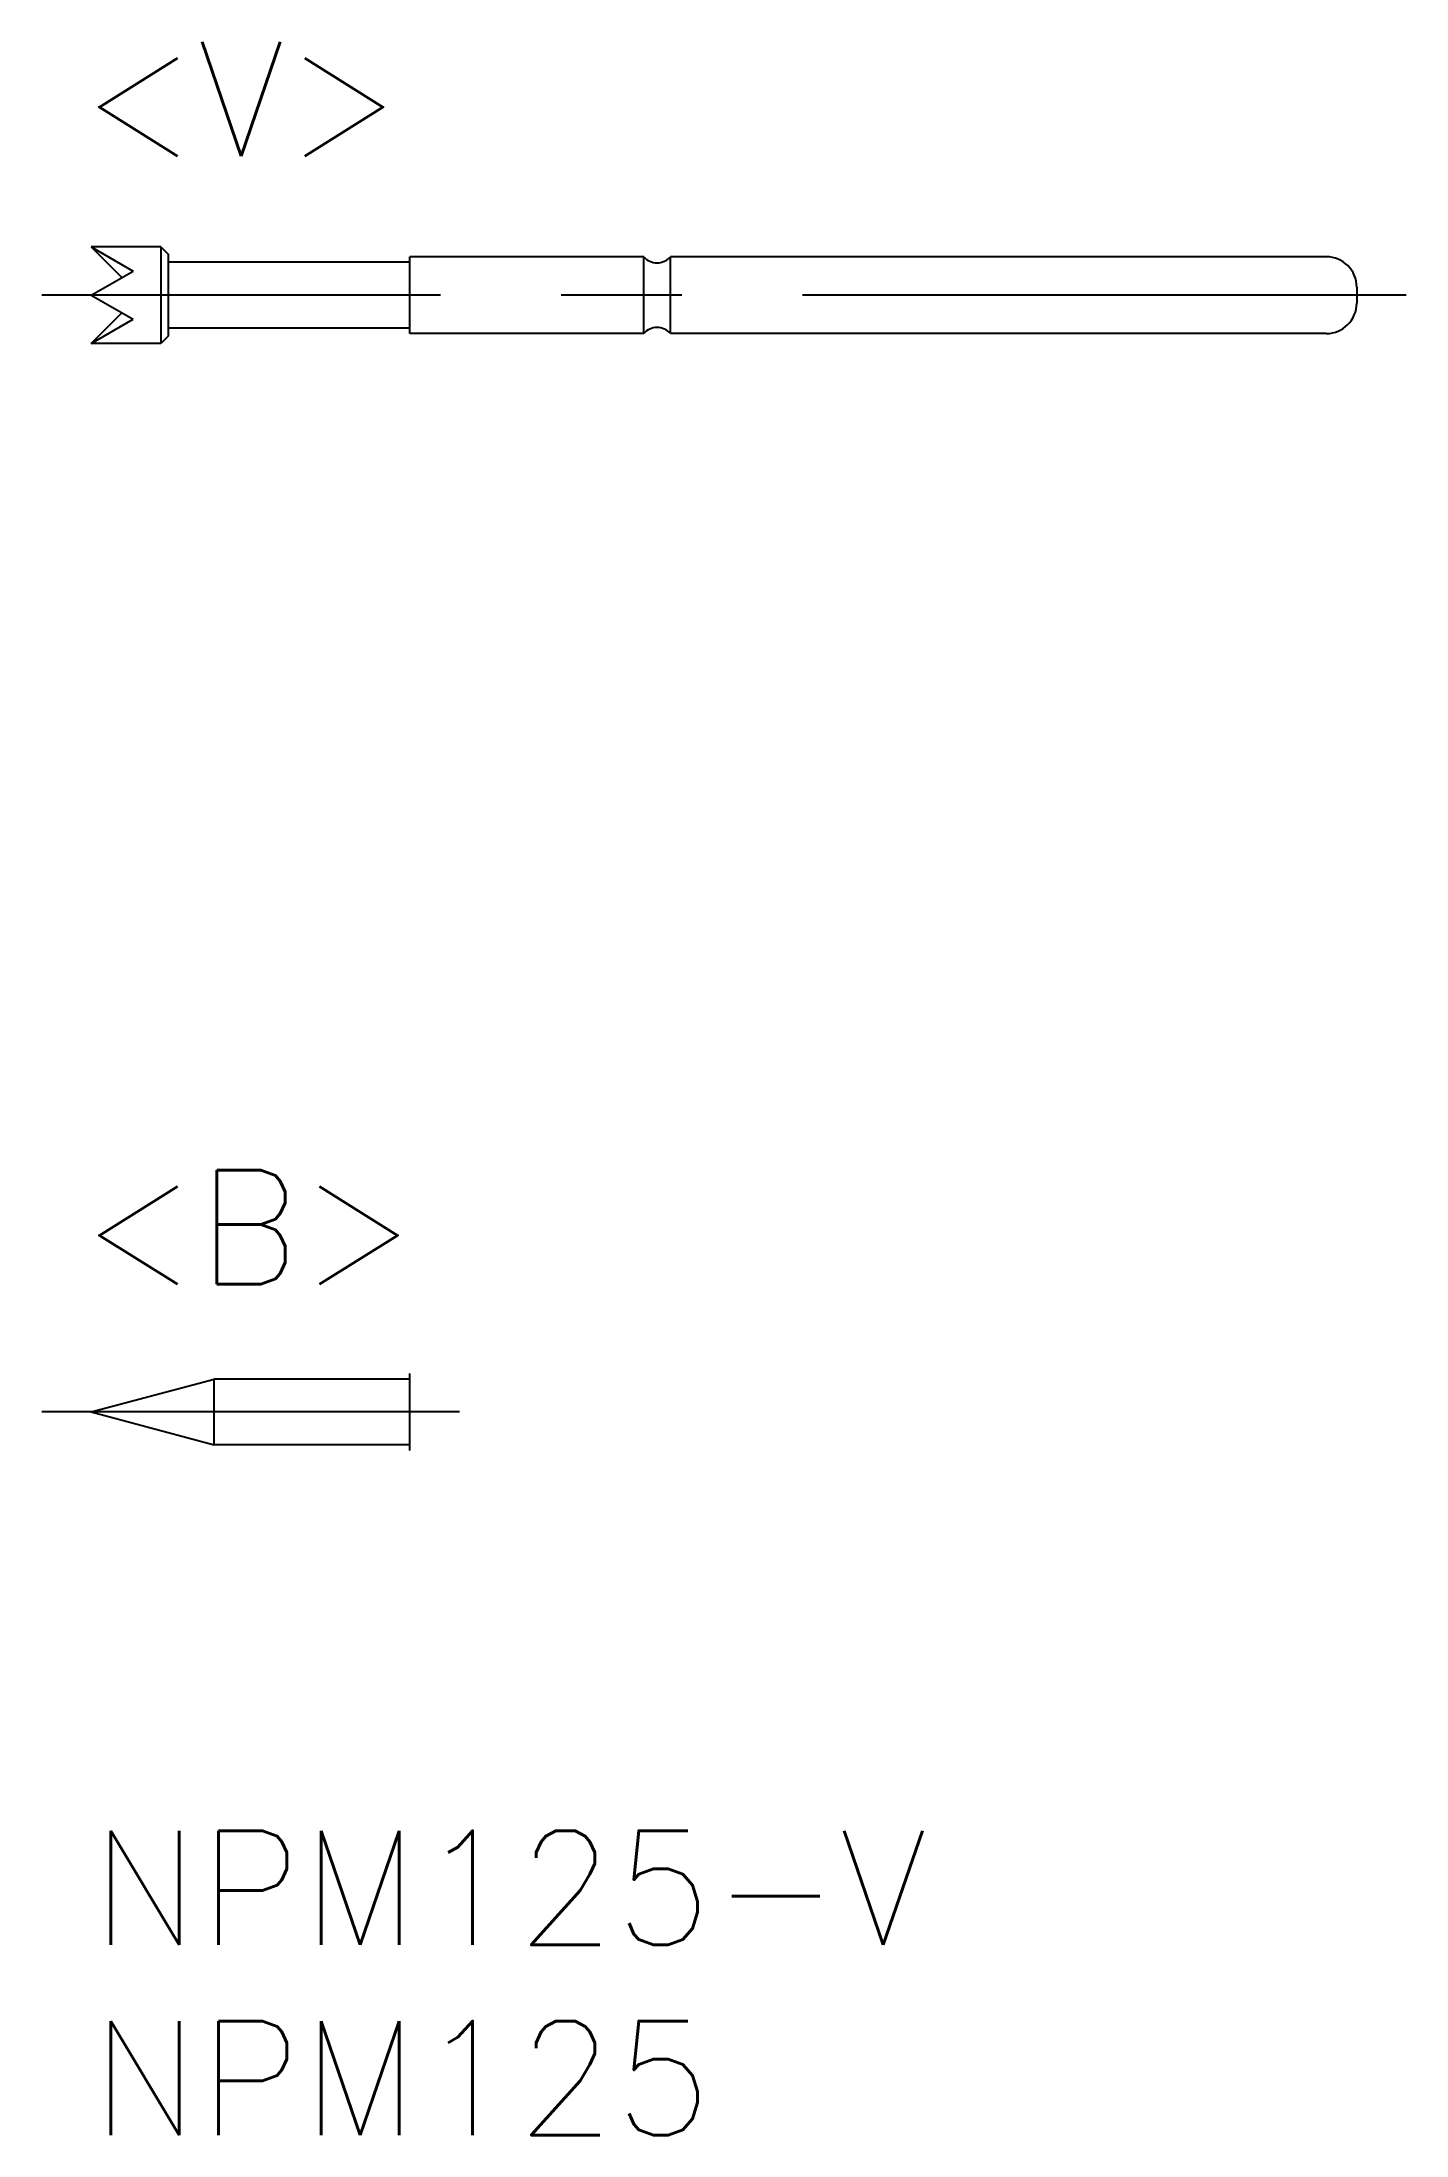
# Model space of a CAD drawing. Extents: x -1.3 to 34.6, y -8 to 47.
import ezdxf

# ---------------------------------------------------------------- set-up
doc = ezdxf.new("R2010")
doc.units = 0
doc.header["$LTSCALE"] = 0.5
doc.linetypes.add('CENTER', pattern=[50.8, 31.75, -6.35, 6.35, -6.35])
for name, color, linetype in [('MSM_CENTER', 1, 'CENTER'), ('MSM_CONTINUOUS', 7, 'CONTINUOUS'), ('MSM_PART_NUMBER', 7, 'CONTINUOUS')]:
    doc.layers.add(name, color=color, linetype=linetype)
doc.styles.get("Standard").update_dxf_attribs({"font": 'txt.shx', "height": 3, "bigfont": 'bigfont.shx'})

# ---------------------------------------------------------------- blocks, each defined once
blk = doc.blocks.new('*U11')
at = {"layer": 'MSM_PART_NUMBER'}
blk.add_text('NPM125-V', height=3, dxfattribs=at).set_placement((0, -3))
blk = doc.blocks.new('*U12')
at = {"layer": 'MSM_PART_NUMBER'}
blk.add_text('NPM125', height=3, dxfattribs=at).set_placement((0, -8))
blk = doc.blocks.new('*U14')
at = {"layer": 'MSM_PART_NUMBER'}
blk.add_text('<V>', height=3, dxfattribs=at).set_placement((-0.3, 44.026))
blk = doc.blocks.new('*U15')
at = {"layer": 'MSM_PART_NUMBER'}
blk.add_text('<B>', height=3, dxfattribs=at).set_placement((-0.3, 14.366))

msp = doc.modelspace()

# ---------------------------------------------------------------- linework, layer by layer
at = {"layer": 'MSM_CENTER'}
for p, q in [((34.58, 40.368), (-1.3, 40.368)), ((9.68, 11.01), (-1.3, 11.01))]:
    msp.add_line(p, q, dxfattribs=at)
at = {"layer": 'MSM_CONTINUOUS'}
for p, q in [((1.83, 41.638), (0, 41.638)), ((0, 41.638), (0.805, 40.833)), ((0, 41.638), (1.1, 41.003)), ((1.83, 41.638), (2.03, 41.438)), ((1.83, 41.638), (1.83, 39.098)), ((2.03, 39.298), (2.03, 41.438)), ((8.38, 39.358), (8.38, 41.378)), ((14.53, 41.378), (8.38, 41.378)), ((14.53, 39.358), (14.53, 41.378)), ((32.48, 41.378), (15.23, 41.378)), ((15.23, 39.358), (15.23, 41.378)), ((0, 40.368), (1.1, 41.003)), ((8.38, 41.233), (2.03, 41.233)), ((0, 40.368), (1.1, 39.733)), ((33.28, 40.578), (33.28, 40.158)), ((0, 39.098), (0.805, 39.903)), ((0, 39.098), (1.1, 39.733)), ((1.83, 39.098), (0, 39.098)), ((2.03, 39.298), (1.83, 39.098)), ((8.38, 39.503), (2.03, 39.503)), ((14.53, 39.358), (8.38, 39.358)), ((32.48, 39.358), (15.23, 39.358)), ((0, 11.01), (3.228, 11.875)), ((3.228, 10.145), (3.228, 11.875)), ((8.38, 11.875), (3.228, 11.875)), ((8.38, 10), (8.38, 12.02)), ((0, 11.01), (3.228, 10.145)), ((8.38, 10.145), (3.228, 10.145))]:
    msp.add_line(p, q, dxfattribs=at)
for centre, radius, start, end in [((14.88, 41.68), 0.463, 220.8657, 319.1343), ((32.48, 40.578), 0.8, 0, 90), ((32.48, 40.158), 0.8, 270, 0), ((14.88, 39.055), 0.463, 40.8657, 139.1343)]:
    msp.add_arc(centre, radius, start, end, dxfattribs=at)

# ---------------------------------------------------------------- block references
for name in ['*U14', '*U15', '*U11', '*U12']:
    msp.add_blockref(name, (0, 0), dxfattribs=at)

doc.saveas('drawing.dxf')
